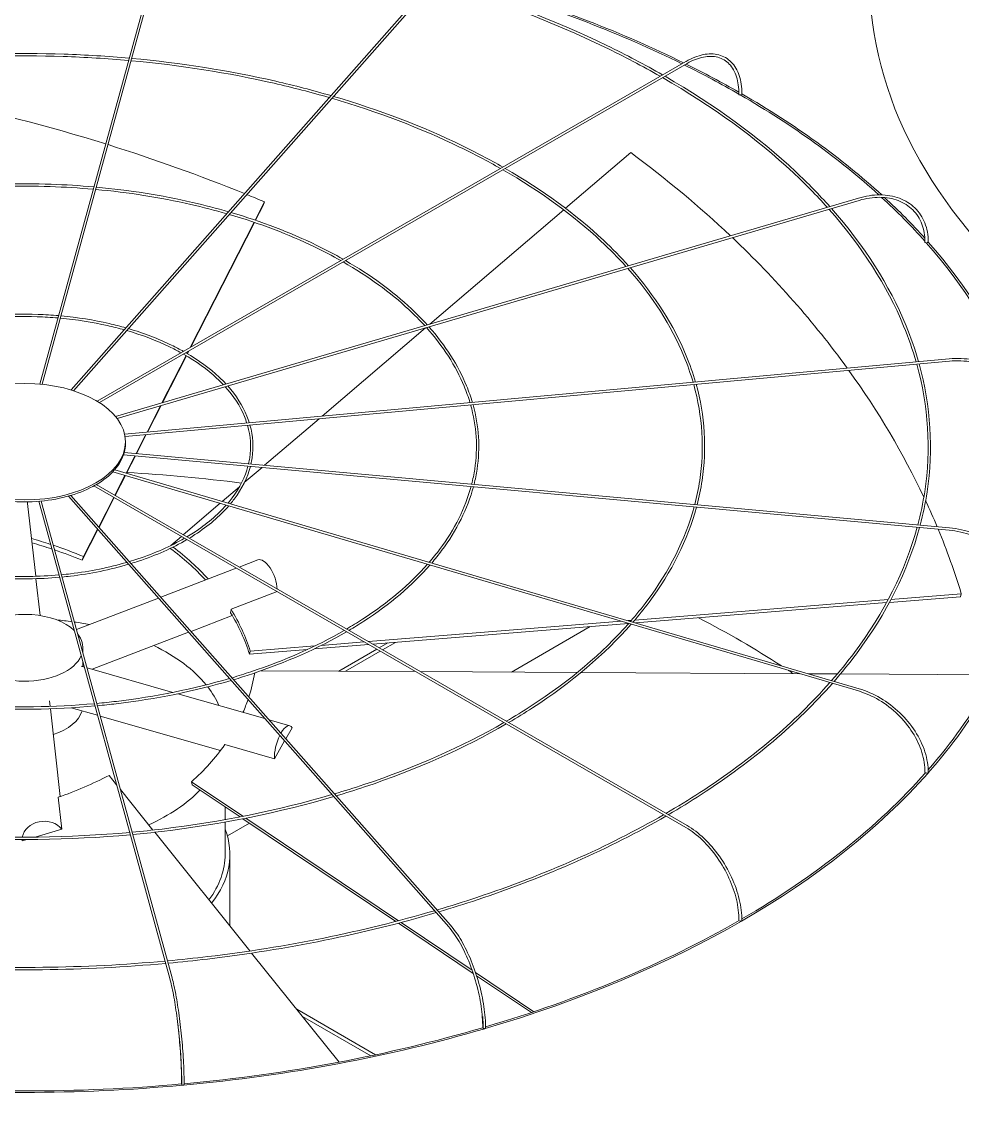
# Model space of a CAD drawing. Header units: millimetres. Extents: x -312439 to 477422, y -331570 to 212570.
# Drawn here: x 398005 to 398248.2, y 91176.5 to 91459.5 of the extents above; entities that cross this region are included whole.
import ezdxf

# ---------------------------------------------------------------- set-up
doc = ezdxf.new("R2010")
doc.units = ezdxf.units.MM

msp = doc.modelspace()

# ---------------------------------------------------------------- linework, layer by layer
at = {"color": 0, "linetype": 'Continuous', "lineweight": 0, "extrusion": (8.40036e-17, 0.816497, 0.57735)}
for p, q in [((398043.273, 91488.297), (398009.652, 91365.739)), ((398010.271, 91365.68), (398043.864, 91488.135)), ((398115.413, 91474.898), (398017.731, 91364.213)), ((398115.872, 91474.493), (398018.372, 91364.014)), ((398024.481, 91361.303), (398176.799, 91449.243)), ((398177.105, 91448.713), (398025.073, 91360.937)), ((398162.509, 91425.64), (398145.65, 91411.236)), ((398221.409, 91413.874), (398029.242, 91357.344)), ((398221.582, 91413.287), (398029.651, 91356.826)), ((398065.36, 91408.16), (398067.778, 91412.9)), ((398067.408, 91411.933), (398065.465, 91408.124)), ((398067.408, 91411.933), (398067.778, 91412.9)), ((398145.173, 91410.829), (398110.579, 91381.271)), ((398048.544, 91375.195), (398065.079, 91407.608)), ((398065.184, 91407.573), (398048.718, 91375.296)), ((398109.439, 91380.297), (398082.689, 91357.442)), ((398047.756, 91373.652), (398048.032, 91374.193)), ((398048.207, 91374.293), (398047.851, 91373.596)), ((398031.587, 91352.769), (398244.886, 91372.274)), ((398031.701, 91352.165), (398244.942, 91371.664)), ((398041.237, 91360.873), (398047.478, 91373.105)), ((398047.572, 91373.049), (398041.382, 91360.915)), ((398037.374, 91353.298), (398040.854, 91360.121)), ((398040.999, 91360.164), (398037.502, 91353.31)), ((398081.883, 91356.753), (398067.798, 91344.719)), ((398034.548, 91347.76), (398037.044, 91352.653)), ((398037.173, 91352.665), (398034.666, 91347.749)), ((398031.804, 91350.331), (398031.804, 91350.831)), ((398244.886, 91327.911), (398031.319, 91347.44)), ((398031.5, 91348.039), (398244.942, 91328.521)), ((398031.957, 91342.681), (398034.248, 91347.172)), ((398034.366, 91347.162), (398032.064, 91342.649)), ((398028.553, 91343.044), (398221.409, 91286.31)), ((398221.582, 91286.898), (398029.012, 91343.547)), ((398067.148, 91344.164), (398062.542, 91340.228)), ((398029.038, 91336.959), (398031.674, 91342.126)), ((398031.781, 91342.094), (398029.133, 91336.904)), ((398176.799, 91250.942), (398023.632, 91339.373)), ((398177.105, 91251.472), (398024.251, 91339.722)), ((398061.28, 91339.15), (398056.844, 91335.36)), ((398006.49, 91334.816), (398008.584, 91315.983)), ((398043.273, 91211.888), (398009.39, 91335.4)), ((398010.01, 91335.455), (398043.864, 91212.05)), ((398017.045, 91336.749), (398115.413, 91225.287)), ((398017.695, 91336.937), (398115.872, 91225.692)), ((398024.876, 91328.8), (398028.759, 91336.412)), ((398028.854, 91336.357), (398024.954, 91328.712)), ((398056.288, 91334.885), (398046.748, 91326.734)), ((398024.655, 91328.126), (398020.573, 91320.123)), ((398020.943, 91321.09), (398024.577, 91328.214)), ((398046.254, 91326.312), (398043.55, 91324.001)), ((398043.536, 91323.949), (398043.55, 91324.001)), ((398020.573, 91320.123), (398020.943, 91321.09)), ((398060.481, 91318.098), (398040.951, 91310.585)), ((398066.01, 91320.224), (398061.216, 91318.38)), ((398008.652, 91315.373), (398009.714, 91305.827)), ((398059.116, 91307.449), (398071.005, 91312.022)), ((398040.342, 91310.351), (398019.135, 91302.194)), ((398163.553, 91304.655), (398229.113, 91309.958)), ((398228.686, 91309.165), (398163.744, 91303.912)), ((398247.823, 91310.713), (398229.414, 91309.224)), ((398229.838, 91310.016), (398248.029, 91311.488)), ((398247.823, 91310.713), (398248.029, 91311.488)), ((398059.414, 91305.842), (398048.756, 91301.742)), ((398094.643, 91299.081), (398160.02, 91304.369)), ((398161.975, 91303.769), (398095.795, 91298.417)), ((398161.722, 91304.507), (398162.686, 91304.585)), ((398048.146, 91301.508), (398023.196, 91291.911)), ((398152.015, 91302.964), (398131.634, 91291.197)), ((398064.071, 91296.609), (398080.787, 91297.961)), ((398094.72, 91298.33), (398080.59, 91297.187)), ((398082.45, 91298.095), (398093.569, 91298.995)), ((398099.638, 91298.727), (398097.447, 91297.462)), ((398098.314, 91296.962), (398101.653, 91298.89)), ((398020.761, 91297.484), (398020.761, 91296.265)), ((398078.852, 91297.046), (398063.866, 91295.834)), ((398063.866, 91295.834), (398064.071, 91296.609)), ((398096.835, 91297.109), (398087.024, 91291.445)), ((398088.74, 91291.435), (398097.701, 91296.609)), ((398021.161, 91292.493), (398020.371, 91292.718)), ((398020.761, 91293.95), (398020.761, 91292.607)), ((398044.069, 91285.948), (398021.85, 91292.296)), ((398106.836, 91291.334), (398066.94, 91291.556)), ((398148.695, 91291.102), (398108.073, 91291.328)), ((398206.209, 91290.782), (398149.656, 91291.096)), ((398215.981, 91290.728), (398208.421, 91290.77)), ((398254.442, 91290.514), (398216.776, 91290.723)), ((398012.328, 91282.319), (398012.171, 91283.723)), ((398067.881, 91279.145), (398045.345, 91285.583)), ((398014.923, 91258.974), (398012.395, 91281.708)), ((398024.583, 91280.017), (398017.787, 91281.959)), ((398056.394, 91270.93), (398025.272, 91279.821)), ((398074.302, 91277.311), (398068.973, 91278.833)), ((398074.897, 91276.749), (398073.293, 91273.939)), ((398070.341, 91268.766), (398057.49, 91272.437)), ((398072.972, 91273.377), (398070.341, 91268.766)), ((398029.521, 91262.018), (398027.564, 91264.458)), ((398038.91, 91250.311), (398030.486, 91260.815)), ((398049.078, 91262.043), (398048.914, 91262.804)), ((398048.914, 91262.804), (398062.198, 91253.877)), ((398061.448, 91253.731), (398049.078, 91262.043)), ((398015.33, 91250.53), (398014.412, 91258.791)), ((398057.585, 91253.012), (398057.585, 91256.326)), ((398057.585, 91244.041), (398057.585, 91252.39)), ((398101.72, 91226.667), (398062.167, 91253.247)), ((398062.916, 91253.395), (398102.417, 91226.849)), ((398008.467, 91248.49), (398015.33, 91250.53)), ((398064.003, 91219.023), (398039.364, 91249.746)), ((398063.894, 91252.087), (398058.17, 91248.783)), ((398005.035, 91247.866), (398005.078, 91247.483)), ((398005.078, 91247.483), (398006.366, 91247.866)), ((398058.81, 91225.498), (398058.81, 91244.041)), ((398121.765, 91213.197), (398102.399, 91226.211)), ((398103.095, 91226.394), (398121.477, 91214.041)), ((398087.076, 91190.254), (398064.447, 91218.47)), ((398122.365, 91213.444), (398137.456, 91203.303)), ((398136.81, 91203.086), (398122.638, 91212.61)), ((398096.524, 91192.154), (398076.092, 91203.95)), ((398077.585, 91202.087), (398095.256, 91191.885))]:
    msp.add_line(p, q, dxfattribs=at)
at = {"color": 0, "linetype": 'Continuous', "lineweight": 0}
for centre, major_axis, ratio, start_param, end_param in [((398486.56, 91470.655), (262.225, 0), 0.5773503, 3.1415927, 5.4977871), ((398005.785, 91333.82), (-261.613, 0), 0.5773503, 4.0051997, 4.2408431), ((398005.785, 91333.82), (-262.225, 0), 0.5773503, 4.0050166, 4.2406095), ((398005.785, 91333.82), (-261.613, 0), 0.5773503, 3.9286416, 4.0018792), ((398005.785, 91333.82), (-262.225, 0), 0.5773503, 3.9309746, 4.001704), ((398006.156, 91292.103), (-236.033, 90.421), 0.5343599, 4.8289255, 5.0170065), ((398190.774, 91440.748), (0.306, -0.004), 0.5683066, 3.1415927, 3.9346429), ((398190.774, 91440.748), (0.306, -0.004), 0.5683066, 3.9346429, 5.5054392), ((398005.785, 91333.82), (-261.613, 0), 0.5773503, 3.7066773, 3.9265771), ((398190.99, 91440.873), (-0.306, 0), 0.5773503, 1.8326303, 3.1415927), ((398005.785, 91333.82), (-262.225, 0), 0.5773503, 3.705131, 3.9265633), ((398006.156, 91292.103), (-236.033, 90.421), 0.5343599, 4.6778989, 4.8264893), ((398005.991, 91291.911), (244.29, -64.884), 0.7560981, 0.9482496, 1.0897919), ((398006.156, 91292.103), (-236.033, 90.421), 0.5343599, 4.655659, 4.6753292), ((398005.785, 91333.82), (-261.613, 0), 0.5773503, 3.6151503, 3.7017035), ((398005.785, 91333.82), (-262.225, 0), 0.5773503, 3.6198551, 3.6998544), ((398005.991, 91291.911), (244.29, -64.884), 0.7560981, 0.7473423, 0.9452164), ((398238.912, 91402.494), (-0.306, 0.005), 0.5715189, 0, 0.4809344), ((398238.912, 91402.494), (-0.306, 0.005), 0.5715189, 0.4809344, 2.0517307), ((398005.785, 91333.82), (-261.613, 0), 0.5773503, 3.3623861, 3.6122993), ((398239.185, 91402.574), (-0.306, 0), 0.5773503, 1.5184711, 3.1415927), ((398005.785, 91333.82), (-262.225, 0), 0.5773503, 3.3525846, 3.6125039), ((398005.991, 91291.911), (244.29, -64.884), 0.7560981, 0.5676523, 0.7441319), ((398005.677, 91350.331), (-26.126, 0), 0.5773503, 2.9880814, 3.1415927), ((398005.677, 91350.331), (-26.126, 0), 0.5773503, 2.6739221, 2.9809447), ((398005.677, 91350.331), (-26.126, 0), 0.5773503, 2.3597628, 2.6667854), ((398005.785, 91192.58), (-261.613, 0), 0.5773503, 4.4965959, 4.611374), ((398005.677, 91350.331), (-26.126, 0), 0.5773503, 2.0456036, 2.3526262), ((398005.677, 91350.331), (-26.126, 0), 0.5773503, 1.417285, 1.7243076), ((398000.997, 91334.205), (-5.494, -0.611), 0.8148193, 3.1415927, 3.239858), ((398005.677, 91350.331), (-26.126, 0), 0.5773503, 1.7314443, 2.0384669), ((398005.991, 91291.911), (244.29, -64.884), 0.7560981, 0.5274276, 0.562586), ((398005.991, 91291.911), (244.29, -64.884), 0.7560981, 0.4379774, 0.5241031), ((398006.156, 91292.103), (56.639, -21.698), 0.5343599, 1.6636456, 1.7494756), ((398005.785, 91291.136), (-56.639, 21.698), 0.5343599, 4.7930664, 4.8825345), ((398006.156, 91292.103), (56.639, -21.698), 0.5343599, 1.5140664, 1.6514841), ((398005.785, 91291.136), (58.621, -15.57), 0.7560981, 0.8715668, 1.0888975), ((398005.991, 91291.911), (58.621, -15.57), 0.7560981, 1.0889957, 1.0897919), ((398005.991, 91291.911), (58.621, -15.57), 0.7560981, 0.8588781, 1.0770864), ((398005.785, 91291.136), (-56.639, 21.698), 0.5343599, 4.655659, 4.78086), ((398067.995, 91315.065), (-1.984, 5.159), 0.4527097, 4.0715694, 6.2831853), ((398005.785, 91333.82), (-261.613, 0), 0.5773503, 2.6753447, 2.9836943), ((398005.785, 91333.82), (-262.225, 0), 0.5773503, 2.6707914, 2.9843582), ((398005.785, 91297.484), (-14.976, 0), 0.5773503, 3.6916997, 5.4977871), ((398005.785, 91291.136), (58.621, -15.57), 0.7560981, 0.4379774, 0.6726233), ((398005.991, 91291.911), (58.621, -15.57), 0.7560981, 0.4379774, 0.6748983), ((398005.785, 91275.172), (-51.8, 0), 0.5773503, 4.4755897, 4.5522282), ((398005.785, 91275.172), (-51.8, 0), 0.5773503, 4.3841689, 4.46244), ((398005.785, 91192.58), (-261.613, 0), 0.5773503, 3.867145, 3.9833748), ((398005.785, 91297.484), (-14.976, 0), 0.5773503, 3.0357663, 3.5615783), ((398005.785, 91275.172), (-51.8, 0), 0.5773503, 3.5810046, 4.0125195), ((398005.785, 91297.484), (-14.976, 0), 0.5773503, 0.1968015, 2.9056449), ((398005.621, 91291.897), (59.282, 12.821), 0.7719474, 5.8595474, 5.99043), ((398005.785, 91192.58), (-261.613, 0), 0.5773503, 3.8494737, 3.8569689), ((398005.785, 91275.172), (-51.8, 0), 0.5773503, 3.3906549, 3.5616615), ((398005.621, 91291.897), (59.282, 12.821), 0.7719474, 5.7736505, 5.8452628), ((398005.785, 91282.576), (-14.976, 0), 0.5773503, 2.0838772, 2.9778132), ((398072.784, 91271.996), (1.518, 5.315), 0.3621096, 5.9116388, 7.2697762), ((398005.621, 91291.897), (59.282, 12.821), 0.7719474, 5.3512156, 5.5881365), ((398072.784, 91271.996), (1.518, 5.315), 0.3621096, 1.1204156, 2.3231422), ((398005.415, 91292.076), (-56.425, -22.248), 0.5660586, 1.5074553, 1.7443762), ((398005.785, 91333.82), (-262.225, 0), 0.5773503, 2.0421116, 2.6702774), ((398005.785, 91333.82), (-261.613, 0), 0.5773503, 2.358999, 2.669365), ((398238.912, 91265.27), (-0.306, 0.005), 0.5830421, 0, 1.1094484), ((398239.185, 91265.19), (-0.306, 0), 0.5773503, 0.5759933, 3.1415927), ((398005.785, 91275.172), (-51.8, 0), 0.5773503, 2.2375498, 2.6358707), ((398010.574, 91248.067), (5.494, 0.611), 0.8148193, 0.440938, 2.9148909), ((398005.785, 91244.041), (-53.025, 0), 0.5773503, 2.7158894, 3.3569527), ((398010.574, 91248.067), (5.494, 0.611), 0.8148193, 3.0505707, 3.1356266), ((398005.785, 91244.041), (51.8, 0), 0.5773503, 5.8780508, 6.2831853), ((398005.785, 91333.82), (-261.613, 0), 0.5773503, 2.0437737, 2.355024), ((398190.774, 91227.017), (-0.306, 0.004), 0.5862544, 0, 0.7932918), ((398190.99, 91226.892), (-0.306, 0), 0.5773503, 0.261834, 3.1415927), ((398005.785, 91333.82), (-262.225, 0), 0.5773503, 1.7280308, 2.0415976), ((398005.785, 91333.82), (-261.613, 0), 0.5773503, 1.7289191, 2.0406845), ((398124.516, 91199.224), (-0.306, 0.003), 0.5885883, 0, 0.4763277), ((398124.655, 91199.066), (-0.306, 0), 0.5773503, 0, 3.1415927), ((398005.785, 91193.08), (262.225, 0), 0.5773503, 3.1415927, 5.4977871), ((398005.785, 91193.08), (262.225, 0), 0.5773503, 5.4977871, 6.2831853), ((398005.785, 91333.82), (-261.613, 0), 0.5773503, 1.41439, 1.726367), ((398046.626, 91184.612), (-0.306, 0.001), 0.5898153, 0, 0.1588369), ((398046.674, 91184.438), (-0.306, 0), 0.5773503, 0, 3.1415927), ((398005.785, 91333.82), (-262.225, 0), 0.5773503, 1.4139544, 1.727034)]:
    msp.add_ellipse(centre, major_axis=major_axis, ratio=ratio, start_param=start_param, end_param=end_param, dxfattribs=at)
msp.add_ellipse((398005.677, 91350.831), major_axis=(26.126, 0), ratio=0.5773503, dxfattribs=at)
for points, knots in [([(398170.763, 91445.759), (398166.149, 91448.404), (398161.345, 91450.938), (398142.795, 91459.934), (398127.929, 91465.621), (398112.146, 91470.271)], [4.71590946, 4.71590946, 4.71590946, 4.71590946, 4.79913358, 4.79913358, 5.02600568, 5.02600568, 5.02600568, 5.02600568]), ([(398170.15, 91445.404), (398165.547, 91448.033), (398160.755, 91450.552), (398142.257, 91459.491), (398127.434, 91465.144), (398111.698, 91469.764)], [4.71777189, 4.71777189, 4.71777189, 4.71777189, 4.80086127, 4.80086127, 5.02732174, 5.02732174, 5.02732174, 5.02732174]), ([(398032.792, 91450.088), (398027.208, 91450.592), (398021.582, 91450.939), (398003.465, 91451.551), (397990.911, 91451.201), (397978.563, 91450.088)], [5.34296141, 5.34296141, 5.34296141, 5.34296141, 5.43938168, 5.43938168, 5.65261288, 5.65261288, 5.65261288, 5.65261288]), ([(398032.627, 91449.488), (398027.02, 91449.991), (398021.37, 91450.337), (398003.362, 91450.933), (397990.944, 91450.585), (397978.727, 91449.488)], [5.34359392, 5.34359392, 5.34359392, 5.34359392, 5.44060854, 5.44060854, 5.65198037, 5.65198037, 5.65198037, 5.65198037]), ([(398191.296, 91440.873), (398191.296, 91442.598), (398191.06, 91444.193), (398190.127, 91446.972), (398189.428, 91448.156), (398187.629, 91449.976), (398186.531, 91450.612), (398184.063, 91451.264), (398182.696, 91451.281), (398179.832, 91450.712), (398178.333, 91450.124), (398176.825, 91449.258), (398176.812, 91449.251), (398176.799, 91449.243)], [3.1415927, 3.1415927, 3.1415927, 3.1415927, 3.4557519, 3.4557519, 3.7699112, 3.7699112, 4.0826965, 4.0826965, 4.3954482, 4.3954482, 4.7096075, 4.7096075, 4.712389, 4.712389, 4.712389, 4.712389]), ([(398177.105, 91448.713), (398178.542, 91449.543), (398179.974, 91450.103), (398182.674, 91450.638), (398183.94, 91450.613), (398186.191, 91450), (398187.178, 91449.412), (398188.801, 91447.719), (398189.437, 91446.61), (398190.282, 91443.963), (398190.49, 91442.425), (398190.467, 91440.752)], [1.5707963, 1.5707963, 1.5707963, 1.5707963, 1.8880644, 1.8880644, 2.2053324, 2.2053324, 2.5226004, 2.5226004, 2.8398685, 2.8398685, 3.1571365, 3.1571365, 3.1571365, 3.1571365]), ([(398084.516, 91439.889), (398079.863, 91441.24), (398075.105, 91442.472), (398058.344, 91446.302), (398045.906, 91448.269), (398033.247, 91449.432)], [5.03177949, 5.03177949, 5.03177949, 5.03177949, 5.12085286, 5.12085286, 5.34001919, 5.34001919, 5.34001919, 5.34001919]), ([(398084.964, 91440.396), (398080.301, 91441.756), (398075.532, 91442.996), (398058.682, 91446.867), (398046.159, 91448.856), (398033.411, 91450.032)], [5.03001504, 5.03001504, 5.03001504, 5.03001504, 5.11913743, 5.11913743, 5.33939405, 5.33939405, 5.33939405, 5.33939405]), ([(398213.341, 91411.501), (398210.605, 91414.554), (398207.666, 91417.547), (398194.985, 91429.382), (398183.627, 91437.651), (398170.764, 91445.052)], [4.40451603, 4.40451603, 4.40451603, 4.40451603, 4.48100319, 4.48100319, 4.71406654, 4.71406654, 4.71406654, 4.71406654]), ([(398213.992, 91411.693), (398211.26, 91414.755), (398208.325, 91417.756), (398195.636, 91429.652), (398184.26, 91437.965), (398171.377, 91445.406)], [4.40270972, 4.40270972, 4.40270972, 4.40270972, 4.47899466, 4.47899466, 4.71221436, 4.71221436, 4.71221436, 4.71221436]), ([(398128.826, 91421.546), (398125.433, 91423.476), (398121.904, 91425.327), (398108.095, 91431.996), (398096.973, 91436.235), (398085.166, 91439.699)], [4.7196458, 4.7196458, 4.7196458, 4.7196458, 4.80114658, 4.80114658, 5.02763075, 5.02763075, 5.02763075, 5.02763075]), ([(398129.44, 91421.9), (398126.036, 91423.847), (398122.494, 91425.714), (398108.634, 91432.439), (398097.468, 91436.713), (398085.613, 91440.206)], [4.71715813, 4.71715813, 4.71715813, 4.71715813, 4.79884427, 4.79884427, 5.02587671, 5.02587671, 5.02587671, 5.02587671]), ([(398161.274, 91396.184), (398159.264, 91398.415), (398157.109, 91400.603), (398147.642, 91409.432), (398139.107, 91415.639), (398129.441, 91421.194)], [4.40671458, 4.40671458, 4.40671458, 4.40671458, 4.48133637, 4.48133637, 4.71470569, 4.71470569, 4.71470569, 4.71470569]), ([(398161.925, 91396.376), (398159.919, 91398.616), (398157.769, 91400.812), (398148.293, 91409.701), (398139.741, 91415.953), (398130.054, 91421.548)], [4.40429576, 4.40429576, 4.40429576, 4.40429576, 4.47865981, 4.47865981, 4.7122362, 4.7122362, 4.7122362, 4.7122362]), ([(398023.652, 91416.772), (398019.978, 91417.1), (398016.278, 91417.328), (398004.268, 91417.735), (397995.918, 91417.506), (397987.703, 91416.772)], [5.34408303, 5.34408303, 5.34408303, 5.34408303, 5.43906993, 5.43906993, 5.65149126, 5.65149126, 5.65149126, 5.65149126]), ([(398023.487, 91416.171), (398019.79, 91416.5), (398016.066, 91416.726), (398004.165, 91417.117), (397995.951, 91416.89), (397987.867, 91416.171)], [5.34503474, 5.34503474, 5.34503474, 5.34503474, 5.44090812, 5.44090812, 5.65053954, 5.65053954, 5.65053954, 5.65053954]), ([(398058.439, 91410.34), (398055.398, 91411.224), (398052.29, 91412.031), (398041.126, 91414.598), (398032.774, 91415.928), (398024.271, 91416.715)], [5.03173968, 5.03173968, 5.03173968, 5.03173968, 5.11870396, 5.11870396, 5.33874043, 5.33874043, 5.33874043, 5.33874043]), ([(398057.991, 91409.833), (398054.96, 91410.707), (398051.862, 91411.506), (398040.788, 91414.033), (398032.521, 91415.341), (398024.107, 91416.115)], [5.03439168, 5.03439168, 5.03439168, 5.03439168, 5.12127422, 5.12127422, 5.3396756, 5.3396756, 5.3396756, 5.3396756]), ([(398239.491, 91402.574), (398239.491, 91404.307), (398239.192, 91405.957), (398238.016, 91408.926), (398237.14, 91410.245), (398234.899, 91412.412), (398233.536, 91413.26), (398230.464, 91414.401), (398228.757, 91414.695), (398225.169, 91414.708), (398223.288, 91414.427), (398221.409, 91413.874)], [4.712389, 4.712389, 4.712389, 4.712389, 5.0265482, 5.0265482, 5.3407075, 5.3407075, 5.6548668, 5.6548668, 5.969026, 5.969026, 6.2831853, 6.2831853, 6.2831853, 6.2831853]), ([(398221.582, 91413.287), (398223.398, 91413.821), (398225.21, 91414.088), (398228.645, 91414.065), (398230.266, 91413.775), (398233.159, 91412.675), (398234.43, 91411.865), (398236.504, 91409.807), (398237.308, 91408.558), (398238.374, 91405.735), (398238.634, 91404.161), (398238.606, 91402.499)], [0, 0, 0, 0, 0.317268, 0.317268, 0.6345361, 0.6345361, 0.9518041, 0.9518041, 1.2690722, 1.2690722, 1.5863402, 1.5863402, 1.5863402, 1.5863402]), ([(398236.343, 91371.493), (398235.455, 91374.601), (398234.379, 91377.692), (398228.801, 91391.229), (398222.299, 91401.405), (398213.792, 91410.995)], [4.09036759, 4.09036759, 4.09036759, 4.09036759, 4.16055829, 4.16055829, 4.40029723, 4.40029723, 4.40029723, 4.40029723]), ([(398236.964, 91371.549), (398236.078, 91374.668), (398235.003, 91377.769), (398229.431, 91391.359), (398222.934, 91401.569), (398214.441, 91411.186)], [4.08953528, 4.08953528, 4.08953528, 4.08953528, 4.15944113, 4.15944113, 4.39851052, 4.39851052, 4.39851052, 4.39851052]), ([(398087.511, 91397.693), (398085.326, 91398.927), (398083.057, 91400.112), (398073.937, 91404.512), (398066.517, 91407.336), (398058.641, 91409.644)], [4.72327264, 4.72327264, 4.72327264, 4.72327264, 4.80171455, 4.80171455, 5.02817129, 5.02817129, 5.02817129, 5.02817129]), ([(398088.126, 91398.048), (398085.929, 91399.298), (398083.647, 91400.499), (398074.475, 91404.954), (398067.012, 91407.814), (398059.088, 91410.15)], [4.71952861, 4.71952861, 4.71952861, 4.71952861, 4.7982649, 4.7982649, 5.02554265, 5.02554265, 5.02554265, 5.02554265]), ([(398109.214, 91380.869), (398107.928, 91382.282), (398106.555, 91383.668), (398100.302, 91389.49), (398094.594, 91393.634), (398088.128, 91397.342)], [4.41096312, 4.41096312, 4.41096312, 4.41096312, 4.4820009, 4.4820009, 4.71586354, 4.71586354, 4.71586354, 4.71586354]), ([(398109.866, 91381.061), (398108.584, 91382.482), (398107.216, 91383.876), (398100.954, 91389.76), (398095.227, 91393.949), (398088.741, 91397.695)], [4.40730528, 4.40730528, 4.40730528, 4.40730528, 4.47799052, 4.47799052, 4.71216027, 4.71216027, 4.71216027, 4.71216027]), ([(398178.632, 91366.215), (398177.977, 91368.477), (398177.189, 91370.726), (398173.024, 91380.826), (398168.131, 91388.473), (398161.727, 91395.679)], [4.09258463, 4.09258463, 4.09258463, 4.09258463, 4.16074385, 4.16074385, 4.40108815, 4.40108815, 4.40108815, 4.40108815]), ([(398179.253, 91366.272), (398178.6, 91368.544), (398177.813, 91370.803), (398173.654, 91380.956), (398168.766, 91388.637), (398162.376, 91395.87)], [4.09145544, 4.09145544, 4.09145544, 4.09145544, 4.15925512, 4.15925512, 4.39870409, 4.39870409, 4.39870409, 4.39870409]), ([(398014.512, 91383.454), (398012.749, 91383.609), (398010.974, 91383.717), (398005.072, 91383.92), (398000.925, 91383.811), (397996.843, 91383.454)], [5.34742678, 5.34742678, 5.34742678, 5.34742678, 5.43812478, 5.43812478, 5.64814751, 5.64814751, 5.64814751, 5.64814751]), ([(398014.347, 91382.854), (398012.561, 91383.008), (398010.762, 91383.115), (398004.97, 91383.302), (398000.958, 91383.195), (397997.007, 91382.854)], [5.34934775, 5.34934775, 5.34934775, 5.34934775, 5.44178794, 5.44178794, 5.64622654, 5.64622654, 5.64622654, 5.64622654]), ([(398031.465, 91379.775), (398030.056, 91380.174), (398028.62, 91380.539), (398023.233, 91381.765), (398019.137, 91382.412), (398014.967, 91382.798)], [5.04221465, 5.04221465, 5.04221465, 5.04221465, 5.12251796, 5.12251796, 5.33864709, 5.33864709, 5.33864709, 5.33864709]), ([(398031.914, 91380.284), (398030.495, 91380.691), (398029.048, 91381.065), (398023.571, 91382.329), (398019.389, 91382.999), (398015.131, 91383.398)], [5.03687901, 5.03687901, 5.03687901, 5.03687901, 5.11739529, 5.11739529, 5.33679188, 5.33679188, 5.33679188, 5.33679188]), ([(398046.811, 91374.194), (398045.823, 91374.749), (398044.801, 91375.284), (398040.317, 91377.47), (398036.557, 91378.914), (398032.564, 91380.095)], [4.72658474, 4.72658474, 4.72658474, 4.72658474, 4.79652126, 4.79652126, 5.0245472, 5.0245472, 5.0245472, 5.0245472]), ([(398120.922, 91360.938), (398120.501, 91362.357), (398120.001, 91363.768), (398117.248, 91370.43), (398113.967, 91375.545), (398109.669, 91380.365)], [4.09685918, 4.09685918, 4.09685918, 4.09685918, 4.16111414, 4.16111414, 4.40251946, 4.40251946, 4.40251946, 4.40251946]), ([(398121.544, 91360.995), (398121.124, 91362.424), (398120.625, 91363.845), (398117.879, 91370.56), (398114.602, 91375.71), (398110.318, 91380.556)], [4.09510983, 4.09510983, 4.09510983, 4.09510983, 4.15888353, 4.15888353, 4.39893942, 4.39893942, 4.39893942, 4.39893942]), ([(398046.193, 91373.838), (398045.218, 91374.377), (398044.21, 91374.896), (398039.779, 91377.027), (398036.062, 91378.437), (398032.116, 91379.588)], [4.73414686, 4.73414686, 4.73414686, 4.73414686, 4.80339703, 4.80339703, 5.02979007, 5.02979007, 5.02979007, 5.02979007]), ([(398057.148, 91365.553), (398056.59, 91366.147), (398056.001, 91366.732), (398052.963, 91369.548), (398050.08, 91371.629), (398046.814, 91373.489)], [4.42373247, 4.42373247, 4.42373247, 4.42373247, 4.48397953, 4.48397953, 4.71933502, 4.71933502, 4.71933502, 4.71933502]), ([(398057.804, 91365.746), (398057.249, 91366.348), (398056.663, 91366.941), (398053.614, 91369.818), (398050.714, 91371.944), (398047.427, 91373.843)], [4.41624247, 4.41624247, 4.41624247, 4.41624247, 4.47598634, 4.47598634, 4.71193426, 4.71193426, 4.71193426, 4.71193426]), ([(398264.829, 91357.552), (398264.829, 91359.288), (398264.496, 91360.996), (398263.197, 91364.182), (398262.231, 91365.66), (398259.767, 91368.239), (398258.269, 91369.339), (398254.889, 91371.06), (398253.008, 91371.68), (398249.046, 91372.382), (398246.966, 91372.464), (398244.886, 91372.274)], [4.712389, 4.712389, 4.712389, 4.712389, 5.0265482, 5.0265482, 5.3407075, 5.3407075, 5.6548668, 5.6548668, 5.969026, 5.969026, 6.2831853, 6.2831853, 6.2831853, 6.2831853]), ([(398244.942, 91371.664), (398246.957, 91371.848), (398248.972, 91371.766), (398252.795, 91371.078), (398254.604, 91370.472), (398257.835, 91368.801), (398259.257, 91367.737), (398261.576, 91365.258), (398262.473, 91363.844), (398263.657, 91360.806), (398263.945, 91359.182), (398263.914, 91357.53)], [6.2831853, 6.2831853, 6.2831853, 6.2831853, 6.6004533, 6.6004533, 6.9177214, 6.9177214, 7.2349894, 7.2349894, 7.5522575, 7.5522575, 7.8695255, 7.8695255, 7.8695255, 7.8695255]), ([(398236.775, 91329.268), (398237.53, 91332.124), (398238.127, 91334.993), (398240.228, 91348.871), (398239.538, 91359.988), (398236.512, 91370.893)], [3.77541609, 3.77541609, 3.77541609, 3.77541609, 3.83978539, 3.83978539, 4.08585643, 4.08585643, 4.08585643, 4.08585643]), ([(398237.393, 91329.211), (398238.147, 91332.074), (398238.742, 91334.951), (398240.839, 91348.867), (398240.15, 91360.018), (398237.132, 91370.95)], [3.77616248, 3.77616248, 3.77616248, 3.77616248, 3.84020832, 3.84020832, 4.08505688, 4.08505688, 4.08505688, 4.08505688]), ([(398179.07, 91334.544), (398179.612, 91336.618), (398180.041, 91338.701), (398181.611, 91349.06), (398181.088, 91357.417), (398178.802, 91365.616)], [3.77736844, 3.77736844, 3.77736844, 3.77736844, 3.83971259, 3.83971259, 4.08656564, 4.08656564, 4.08656564, 4.08656564]), ([(398179.688, 91334.488), (398180.228, 91336.568), (398180.656, 91338.659), (398182.222, 91349.056), (398181.699, 91357.447), (398179.422, 91365.673)], [3.77834287, 3.77834287, 3.77834287, 3.77834287, 3.84027623, 3.84027623, 4.08549455, 4.08549455, 4.08549455, 4.08549455]), ([(398063.207, 91355.661), (398063.022, 91356.236), (398062.812, 91356.809), (398061.473, 91360.034), (398059.803, 91362.618), (398057.61, 91365.05)], [4.10975269, 4.10975269, 4.10975269, 4.10975269, 4.16221832, 4.16221832, 4.40682155, 4.40682155, 4.40682155, 4.40682155]), ([(398063.831, 91355.718), (398063.647, 91356.303), (398063.438, 91356.886), (398062.103, 91360.165), (398060.438, 91362.782), (398058.26, 91365.242)], [4.10592526, 4.10592526, 4.10592526, 4.10592526, 4.15777238, 4.15777238, 4.39963811, 4.39963811, 4.39963811, 4.39963811]), ([(398121.361, 91339.821), (398121.691, 91341.116), (398121.955, 91342.417), (398122.993, 91349.257), (398122.638, 91354.851), (398121.096, 91360.339)], [3.78111281, 3.78111281, 3.78111281, 3.78111281, 3.83956511, 3.83956511, 4.08781837, 4.08781837, 4.08781837, 4.08781837]), ([(398121.979, 91339.765), (398122.307, 91341.067), (398122.57, 91342.375), (398123.604, 91349.253), (398123.249, 91354.881), (398121.716, 91360.396)], [3.78251471, 3.78251471, 3.78251471, 3.78251471, 3.8404098, 3.8404098, 4.0861992, 4.0861992, 4.0861992, 4.0861992]), ([(398063.648, 91345.099), (398063.769, 91345.615), (398063.869, 91346.132), (398064.376, 91349.453), (398064.188, 91352.284), (398063.388, 91355.062)], [3.79241111, 3.79241111, 3.79241111, 3.79241111, 3.83910744, 3.83910744, 4.09159713, 4.09159713, 4.09159713, 4.09159713]), ([(398064.263, 91345.043), (398064.384, 91345.565), (398064.483, 91346.09), (398064.986, 91349.449), (398064.799, 91352.315), (398064.009, 91355.119)], [3.79485754, 3.79485754, 3.79485754, 3.79485754, 3.8407928, 3.8407928, 4.08828416, 4.08828416, 4.08828416, 4.08828416]), ([(398058.316, 91334.927), (398058.696, 91335.379), (398059.06, 91335.835), (398061.37, 91338.921), (398062.747, 91341.684), (398063.497, 91344.498)], [3.47410339, 3.47410339, 3.47410339, 3.47410339, 3.51894345, 3.51894345, 3.77424927, 3.77424927, 3.77424927, 3.77424927]), ([(398058.956, 91334.738), (398059.3, 91335.153), (398059.629, 91335.571), (398061.947, 91338.685), (398063.355, 91341.532), (398064.116, 91344.441)], [3.48078418, 3.48078418, 3.48078418, 3.48078418, 3.52099532, 3.52099532, 3.77722211, 3.77722211, 3.77722211, 3.77722211]), ([(398110.378, 91319.611), (398111.324, 91320.708), (398112.218, 91321.819), (398116.95, 91328.148), (398119.692, 91333.632), (398121.204, 91339.221)], [3.46491265, 3.46491265, 3.46491265, 3.46491265, 3.51947788, 3.51947788, 3.77207122, 3.77207122, 3.77207122, 3.77207122]), ([(398111.022, 91319.422), (398111.928, 91320.482), (398112.787, 91321.555), (398117.527, 91327.913), (398120.301, 91333.48), (398121.823, 91339.164)], [3.46836695, 3.46836695, 3.46836695, 3.46836695, 3.52050672, 3.52050672, 3.77360482, 3.77360482, 3.77360482, 3.77360482]), ([(398047.691, 91326.189), (398048.287, 91326.543), (398048.869, 91326.905), (398052.771, 91329.436), (398055.615, 91331.845), (398057.877, 91334.417)], [3.15594616, 3.15594616, 3.15594616, 3.15594616, 3.1998122, 3.1998122, 3.45718678, 3.45718678, 3.45718678, 3.45718678]), ([(398048.298, 91325.839), (398048.803, 91326.143), (398049.298, 91326.453), (398053.244, 91329.014), (398056.191, 91331.528), (398058.524, 91334.227)], [3.16311142, 3.16311142, 3.16311142, 3.16311142, 3.20013863, 3.20013863, 3.46418527, 3.46418527, 3.46418527, 3.46418527]), ([(398162.437, 91304.297), (398163.95, 91306.038), (398165.376, 91307.803), (398172.53, 91317.376), (398176.637, 91325.579), (398178.91, 91333.944)], [3.46185589, 3.46185589, 3.46185589, 3.46185589, 3.51965328, 3.51965328, 3.77134922, 3.77134922, 3.77134922, 3.77134922]), ([(398163.083, 91304.107), (398164.555, 91305.811), (398165.945, 91307.539), (398173.107, 91317.141), (398177.246, 91325.428), (398179.529, 91333.887)], [3.46418406, 3.46418406, 3.46418406, 3.46418406, 3.52033986, 3.52033986, 3.7723822, 3.7723822, 3.7723822, 3.7723822]), ([(398214.487, 91288.985), (398216.571, 91291.373), (398218.531, 91293.796), (398228.107, 91306.612), (398233.578, 91317.531), (398236.613, 91328.667)], [3.46025293, 3.46025293, 3.46025293, 3.46025293, 3.51974047, 3.51974047, 3.77090484, 3.77090484, 3.77090484, 3.77090484]), ([(398215.134, 91288.795), (398217.176, 91291.146), (398219.101, 91293.531), (398228.685, 91306.377), (398234.187, 91317.38), (398237.233, 91328.611)], [3.4620089, 3.4620089, 3.4620089, 3.4620089, 3.52025567, 3.52025567, 3.77168417, 3.77168417, 3.77168417, 3.77168417]), ([(398244.886, 91327.911), (398246.901, 91327.727), (398248.918, 91327.276), (398252.749, 91325.885), (398254.563, 91324.946), (398257.806, 91322.676), (398259.235, 91321.345), (398261.566, 91318.427), (398262.468, 91316.84), (398263.657, 91313.572), (398263.945, 91311.892), (398263.914, 91310.246)], [0, 0, 0, 0, 0.317268, 0.317268, 0.6345361, 0.6345361, 0.9518041, 0.9518041, 1.2690722, 1.2690722, 1.5863402, 1.5863402, 1.5863402, 1.5863402]), ([(398264.829, 91310.212), (398264.829, 91311.949), (398264.496, 91313.713), (398263.202, 91317.123), (398262.242, 91318.769), (398259.789, 91321.784), (398258.298, 91323.152), (398254.93, 91325.483), (398253.054, 91326.444), (398249.1, 91327.868), (398247.021, 91328.331), (398244.942, 91328.521)], [4.712389, 4.712389, 4.712389, 4.712389, 5.0265482, 5.0265482, 5.3407075, 5.3407075, 5.6548668, 5.6548668, 5.969026, 5.969026, 6.2831853, 6.2831853, 6.2831853, 6.2831853]), ([(398032.827, 91319.791), (398033.568, 91320.014), (398034.299, 91320.247), (398039.425, 91321.958), (398043.491, 91323.761), (398047.083, 91325.833)], [2.837842, 2.837842, 2.837842, 2.837842, 2.88061564, 2.88061564, 3.14113288, 3.14113288, 3.14113288, 3.14113288]), ([(398033.273, 91319.286), (398033.905, 91319.479), (398034.531, 91319.679), (398039.738, 91321.413), (398043.97, 91323.3), (398047.695, 91325.48)], [2.84298262, 2.84298262, 2.84298262, 2.84298262, 2.8793398, 2.8793398, 3.14846238, 3.14846238, 3.14846238, 3.14846238]), ([(398015.239, 91316.395), (398016.034, 91316.471), (398016.827, 91316.556), (398022.668, 91317.258), (398027.58, 91318.252), (398032.18, 91319.599)], [2.52003494, 2.52003494, 2.52003494, 2.52003494, 2.56128493, 2.56128493, 2.82541727, 2.82541727, 2.82541727, 2.82541727]), ([(398015.403, 91315.796), (398016.117, 91315.864), (398016.829, 91315.941), (398022.776, 91316.646), (398027.868, 91317.68), (398032.627, 91319.092)], [2.52186126, 2.52186126, 2.52186126, 2.52186126, 2.55867334, 2.55867334, 2.83065097, 2.83065097, 2.83065097, 2.83065097]), ([(398089.007, 91302.336), (398090.406, 91303.155), (398091.768, 91303.995), (398099.736, 91309.165), (398105.411, 91313.968), (398109.935, 91319.103)], [3.14877196, 3.14877196, 3.14877196, 3.14877196, 3.19991213, 3.19991213, 3.45646828, 3.45646828, 3.45646828, 3.45646828]), ([(398089.616, 91301.984), (398090.923, 91302.754), (398092.197, 91303.543), (398100.209, 91308.744), (398105.988, 91313.652), (398110.582, 91318.913)], [3.15241617, 3.15241617, 3.15241617, 3.15241617, 3.2000755, 3.2000755, 3.46000178, 3.46000178, 3.46000178, 3.46000178]), ([(397996.57, 91315.738), (397997.286, 91315.673), (397998.004, 91315.616), (398004.058, 91315.201), (398009.477, 91315.259), (398014.784, 91315.738)], [2.20116261, 2.20116261, 2.20116261, 2.20116261, 2.23802396, 2.23802396, 2.51122637, 2.51122637, 2.51122637, 2.51122637]), ([(397996.735, 91316.338), (397997.486, 91316.271), (397998.239, 91316.212), (398004.185, 91315.819), (398009.456, 91315.878), (398014.619, 91316.338)], [2.2030547, 2.2030547, 2.2030547, 2.2030547, 2.24193573, 2.24193573, 2.50933428, 2.50933428, 2.50933428, 2.50933428]), ([(398058.972, 91306.573), (398059.031, 91306.792), (398059.076, 91307.044), (398059.109, 91307.363), (398059.112, 91307.406), (398059.116, 91307.449)], [27.2141577, 27.2141577, 27.2141577, 27.2141577, 28.9150445, 28.9150445, 29.1719106, 29.1719106, 29.1719106, 29.1719106]), ([(398130.321, 91278.483), (398132.523, 91279.767), (398134.667, 91281.085), (398146.7, 91288.895), (398155.207, 91296.092), (398161.992, 91303.789)], [3.14637947, 3.14637947, 3.14637947, 3.14637947, 3.19994276, 3.19994276, 3.45622926, 3.45622926, 3.45622926, 3.45622926]), ([(398130.931, 91278.131), (398133.041, 91279.366), (398135.096, 91280.633), (398147.174, 91288.473), (398155.785, 91295.776), (398162.64, 91303.599)], [3.14882268, 3.14882268, 3.14882268, 3.14882268, 3.20005174, 3.20005174, 3.4585926, 3.4585926, 3.4585926, 3.4585926]), ([(398059.353, 91289.735), (398061.005, 91290.227), (398062.637, 91290.742), (398073.06, 91294.221), (398081.202, 91297.829), (398088.396, 91301.981)], [2.8326444, 2.8326444, 2.8326444, 2.8326444, 2.88031456, 2.88031456, 3.14136267, 3.14136267, 3.14136267, 3.14136267]), ([(398059.799, 91289.229), (398061.343, 91289.692), (398062.868, 91290.174), (398073.374, 91293.675), (398081.681, 91297.368), (398089.008, 91301.628)], [2.83524734, 2.83524734, 2.83524734, 2.83524734, 2.87967423, 2.87967423, 3.14504801, 3.14504801, 3.14504801, 3.14504801]), ([(398024.379, 91283.078), (398026.073, 91283.236), (398027.761, 91283.416), (398039.595, 91284.833), (398049.464, 91286.831), (398058.705, 91289.543)], [2.51666009, 2.51666009, 2.51666009, 2.51666009, 2.56064993, 2.56064993, 2.826424, 2.826424, 2.826424, 2.826424]), ([(398024.543, 91282.478), (398026.156, 91282.63), (398027.763, 91282.801), (398039.702, 91284.221), (398049.752, 91286.26), (398059.152, 91289.036)], [2.517588, 2.517588, 2.517588, 2.517588, 2.55933958, 2.55933958, 2.82905034, 2.82905034, 2.82905034, 2.82905034]), ([(398171.624, 91254.636), (398174.635, 91256.387), (398177.562, 91258.185), (398193.661, 91268.633), (398204.997, 91278.222), (398214.042, 91288.478)], [3.14512292, 3.14512292, 3.14512292, 3.14512292, 3.19995757, 3.19995757, 3.45603404, 3.45603404, 3.45603404, 3.45603404]), ([(398172.235, 91254.284), (398175.152, 91255.986), (398177.991, 91257.733), (398194.135, 91268.212), (398205.575, 91277.905), (398214.69, 91288.287)], [3.14696065, 3.14696065, 3.14696065, 3.14696065, 3.20003933, 3.20003933, 3.45780979, 3.45780979, 3.45780979, 3.45780979]), ([(398221.409, 91286.31), (398223.225, 91285.776), (398225.044, 91284.975), (398228.503, 91282.917), (398230.142, 91281.66), (398233.075, 91278.819), (398234.368, 91277.234), (398236.479, 91273.898), (398237.296, 91272.147), (398238.374, 91268.657), (398238.634, 91266.919), (398238.606, 91265.275)], [6.2831853, 6.2831853, 6.2831853, 6.2831853, 6.6004533, 6.6004533, 6.9177214, 6.9177214, 7.2349894, 7.2349894, 7.5522575, 7.5522575, 7.8695255, 7.8695255, 7.8695255, 7.8695255]), ([(398239.491, 91265.19), (398239.491, 91266.923), (398239.192, 91268.737), (398238.03, 91272.358), (398237.167, 91274.163), (398234.962, 91277.592), (398233.621, 91279.216), (398230.59, 91282.125), (398228.9, 91283.411), (398225.336, 91285.521), (398223.46, 91286.345), (398221.582, 91286.898)], [4.712389, 4.712389, 4.712389, 4.712389, 5.0265482, 5.0265482, 5.3407075, 5.3407075, 5.6548668, 5.6548668, 5.969026, 5.969026, 6.2831853, 6.2831853, 6.2831853, 6.2831853]), ([(397987.43, 91282.421), (397988.933, 91282.284), (397990.44, 91282.165), (398002.571, 91281.34), (398013.361, 91281.461), (398023.924, 91282.421)], [2.20014358, 2.20014358, 2.20014358, 2.20014358, 2.23901367, 2.23901367, 2.5122454, 2.5122454, 2.5122454, 2.5122454]), ([(397987.595, 91283.021), (397989.133, 91282.882), (397990.675, 91282.761), (398002.698, 91281.958), (398013.339, 91282.08), (398023.759, 91283.021)], [2.20108803, 2.20108803, 2.20108803, 2.20108803, 2.24097619, 2.24097619, 2.51130095, 2.51130095, 2.51130095, 2.51130095]), ([(398085.878, 91259.679), (398088.442, 91260.44), (398090.974, 91261.237), (398106.695, 91266.482), (398118.913, 91271.897), (398129.71, 91278.129)], [2.8309089, 2.8309089, 2.8309089, 2.8309089, 2.8802112, 2.8802112, 3.14143931, 3.14143931, 3.14143931, 3.14143931]), ([(398086.324, 91259.173), (398088.78, 91259.904), (398091.205, 91260.669), (398107.009, 91265.937), (398119.392, 91271.436), (398130.322, 91277.775)], [2.8326515, 2.8326515, 2.8326515, 2.8326515, 2.87978381, 2.87978381, 3.14390081, 3.14390081, 3.14390081, 3.14390081]), ([(398033.519, 91249.761), (398036.112, 91250.002), (398038.695, 91250.276), (398056.52, 91252.407), (398071.348, 91255.411), (398085.23, 91259.488)], [2.51553267, 2.51553267, 2.51553267, 2.51553267, 2.56043494, 2.56043494, 2.82676017, 2.82676017, 2.82676017, 2.82676017]), ([(398033.683, 91249.161), (398036.195, 91249.395), (398038.698, 91249.661), (398056.628, 91251.795), (398071.636, 91254.839), (398085.677, 91258.981)], [2.51615458, 2.51615458, 2.51615458, 2.51615458, 2.55956039, 2.55956039, 2.82851318, 2.82851318, 2.82851318, 2.82851318]), ([(398112.395, 91229.632), (398115.874, 91230.662), (398119.308, 91231.743), (398140.326, 91238.754), (398156.616, 91245.973), (398171.013, 91254.282)], [2.83000203, 2.83000203, 2.83000203, 2.83000203, 2.88015896, 2.88015896, 3.14141755, 3.14141755, 3.14141755, 3.14141755]), ([(398112.841, 91229.126), (398116.211, 91230.127), (398119.54, 91231.175), (398140.639, 91238.209), (398157.095, 91245.512), (398171.625, 91253.929)], [2.83131179, 2.83131179, 2.83131179, 2.83131179, 2.87983823, 2.87983823, 3.14326557, 3.14326557, 3.14326557, 3.14326557]), ([(397978.455, 91249.704), (397980.779, 91249.493), (397983.111, 91249.31), (398001.211, 91248.097), (398017.223, 91248.283), (398032.899, 91249.704)], [2.20043103, 2.20043103, 2.20043103, 2.20043103, 2.24065263, 2.24065263, 2.51195795, 2.51195795, 2.51195795, 2.51195795]), ([(398176.799, 91250.942), (398178.236, 91250.112), (398179.679, 91249.013), (398182.426, 91246.386), (398183.729, 91244.858), (398186.062, 91241.528), (398187.091, 91239.727), (398188.772, 91236.032), (398189.423, 91234.14), (398190.282, 91230.457), (398190.49, 91228.667), (398190.467, 91227.021)], [1.5707963, 1.5707963, 1.5707963, 1.5707963, 1.8880644, 1.8880644, 2.2053324, 2.2053324, 2.5226004, 2.5226004, 2.8398685, 2.8398685, 3.1571365, 3.1571365, 3.1571365, 3.1571365]), ([(398191.296, 91226.892), (398191.296, 91228.617), (398191.06, 91230.472), (398190.141, 91234.267), (398189.459, 91236.207), (398187.715, 91239.985), (398186.654, 91241.824), (398184.253, 91245.224), (398182.915, 91246.784), (398180.087, 91249.477), (398178.599, 91250.61), (398177.105, 91251.472)], [3.1415927, 3.1415927, 3.1415927, 3.1415927, 3.4557519, 3.4557519, 3.7699112, 3.7699112, 4.0840704, 4.0840704, 4.3982297, 4.3982297, 4.712389, 4.712389, 4.712389, 4.712389]), ([(397978.291, 91249.104), (397980.58, 91248.896), (397982.876, 91248.713), (398001.084, 91247.479), (398017.244, 91247.664), (398033.064, 91249.104)], [2.19980176, 2.19980176, 2.19980176, 2.19980176, 2.23934285, 2.23934285, 2.51258722, 2.51258722, 2.51258722, 2.51258722]), ([(398042.655, 91216.455), (398046.148, 91216.778), (398049.628, 91217.147), (398073.443, 91219.993), (398093.227, 91224), (398111.746, 91229.441)], [2.51495522, 2.51495522, 2.51495522, 2.51495522, 2.56032682, 2.56032682, 2.8268898, 2.8268898, 2.8268898, 2.8268898]), ([(398042.82, 91215.855), (398046.231, 91216.172), (398049.631, 91216.532), (398073.551, 91219.381), (398093.514, 91223.429), (398112.194, 91228.934)], [2.51542291, 2.51542291, 2.51542291, 2.51542291, 2.55967055, 2.55967055, 2.82820543, 2.82820543, 2.82820543, 2.82820543]), ([(398115.413, 91225.287), (398116.327, 91224.251), (398117.247, 91222.947), (398119.008, 91219.921), (398119.848, 91218.196), (398121.353, 91214.51), (398122.018, 91212.549), (398123.105, 91208.589), (398123.527, 91206.591), (398124.086, 91202.759), (398124.222, 91200.926), (398124.21, 91199.255), (398124.21, 91199.241), (398124.21, 91199.226)], [6.2831853, 6.2831853, 6.2831853, 6.2831853, 6.5978301, 6.5978301, 6.9149527, 6.9149527, 7.2322207, 7.2322207, 7.5494887, 7.5494887, 7.8667568, 7.8667568, 7.8695255, 7.8695255, 7.8695255, 7.8695255]), ([(398124.962, 91199.066), (398124.962, 91200.782), (398124.811, 91202.663), (398124.223, 91206.579), (398123.787, 91208.613), (398122.671, 91212.64), (398121.992, 91214.632), (398120.455, 91218.381), (398119.598, 91220.139), (398117.786, 91223.25), (398116.832, 91224.604), (398115.872, 91225.692)], [4.712389, 4.712389, 4.712389, 4.712389, 5.0265482, 5.0265482, 5.3407075, 5.3407075, 5.6548668, 5.6548668, 5.969026, 5.969026, 6.2831853, 6.2831853, 6.2831853, 6.2831853]), ([(397969.154, 91215.798), (397972.229, 91215.518), (397975.313, 91215.273), (397999.595, 91213.63), (398021.125, 91213.878), (398042.2, 91215.798)], [2.19964371, 2.19964371, 2.19964371, 2.19964371, 2.23950729, 2.23950729, 2.51274527, 2.51274527, 2.51274527, 2.51274527]), ([(397969.318, 91216.398), (397972.428, 91216.116), (397975.547, 91215.87), (397999.722, 91214.248), (398021.104, 91214.497), (398042.036, 91216.398)], [2.20011555, 2.20011555, 2.20011555, 2.20011555, 2.24049017, 2.24049017, 2.51227343, 2.51227343, 2.51227343, 2.51227343]), ([(398043.273, 91211.888), (398043.591, 91210.728), (398043.911, 91209.297), (398044.522, 91206.031), (398044.813, 91204.194), (398045.333, 91200.305), (398045.563, 91198.255), (398045.939, 91194.145), (398046.084, 91192.087), (398046.277, 91188.169), (398046.325, 91186.31), (398046.32, 91184.634), (398046.32, 91184.624), (398046.32, 91184.613)], [6.2831853, 6.2831853, 6.2831853, 6.2831853, 6.5984522, 6.5984522, 6.9157202, 6.9157202, 7.2329883, 7.2329883, 7.5502563, 7.5502563, 7.8675244, 7.8675244, 7.8695255, 7.8695255, 7.8695255, 7.8695255]), ([(398046.981, 91184.438), (398046.981, 91186.141), (398046.929, 91188.031), (398046.727, 91192.002), (398046.578, 91194.082), (398046.195, 91198.23), (398045.961, 91200.298), (398045.434, 91204.221), (398045.14, 91206.075), (398044.519, 91209.392), (398044.192, 91210.853), (398043.864, 91212.05)], [4.712389, 4.712389, 4.712389, 4.712389, 5.0265482, 5.0265482, 5.3407075, 5.3407075, 5.6548668, 5.6548668, 5.969026, 5.969026, 6.2831853, 6.2831853, 6.2831853, 6.2831853]), ([(398046.368, 91184.438), (398046.368, 91186.129), (398046.317, 91188.009), (398046.116, 91191.962), (398045.967, 91194.034), (398045.652, 91197.449), (398045.509, 91198.795), (398045.353, 91200.111)], [4.71238898, 4.71238898, 4.71238898, 4.71238898, 5.02654825, 5.02654825, 5.34070751, 5.34070751, 5.54584713, 5.54584713, 5.54584713, 5.54584713])]:
    msp.add_open_spline(points, degree=3, knots=knots, dxfattribs=at)
msp.add_open_spline([(398124.349, 91199.066), (398124.349, 91200.007), (398124.303, 91201.001), (398124.211, 91202.033)], degree=3, dxfattribs=at)

doc.saveas('drawing.dxf')
